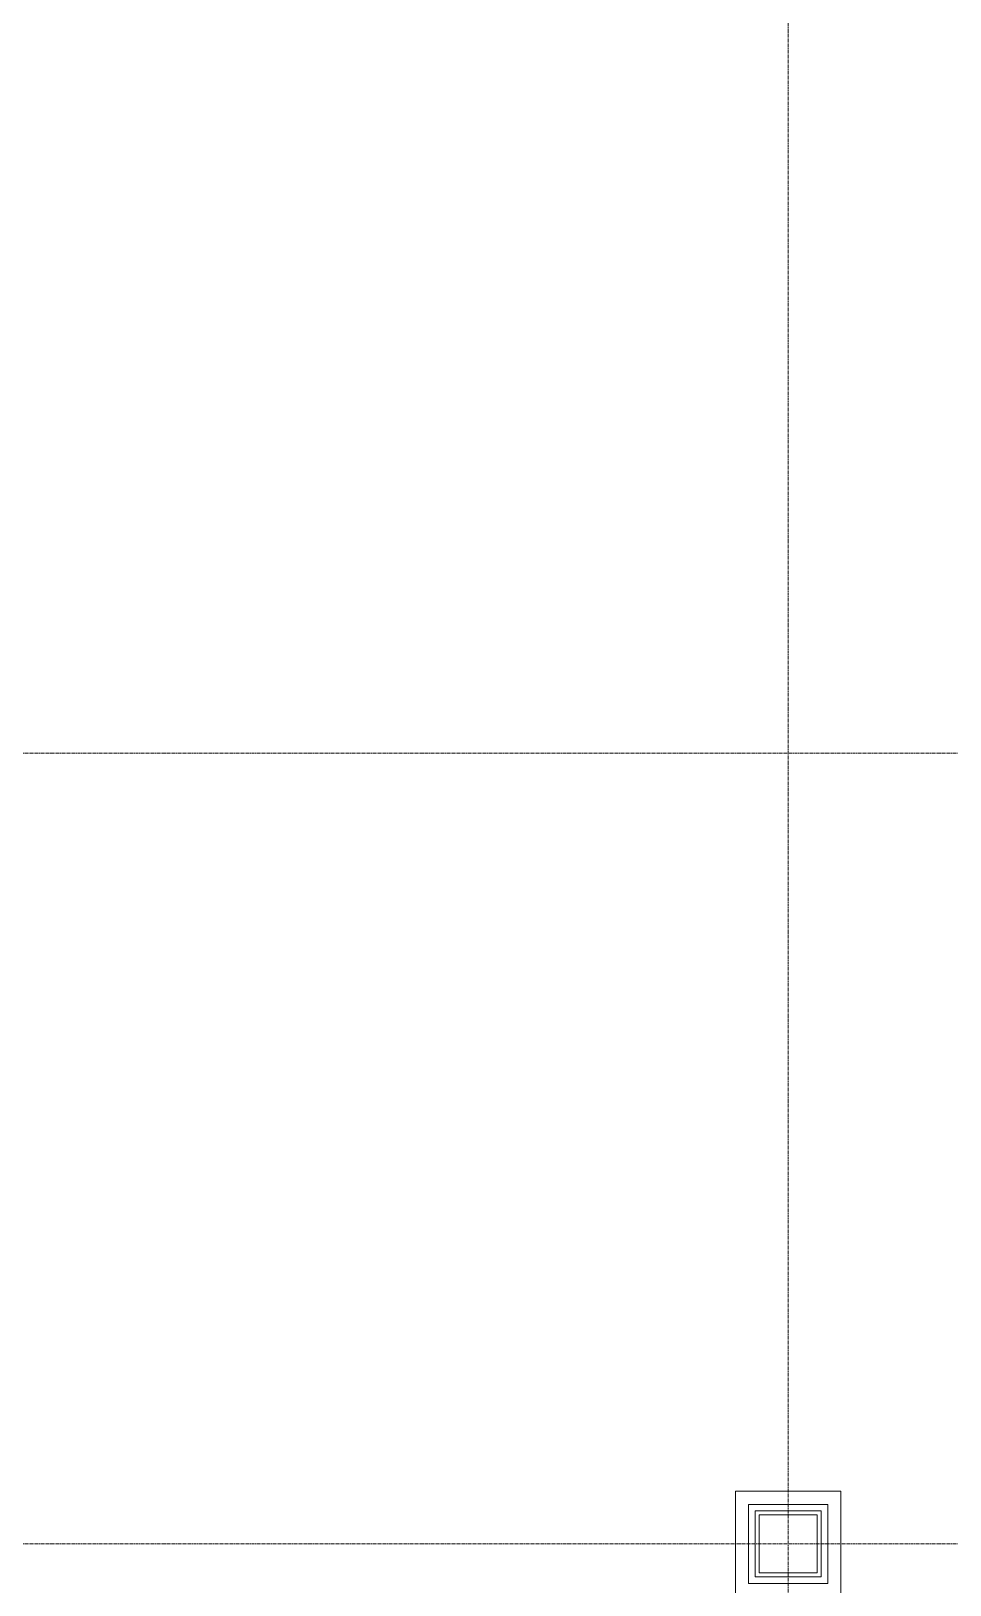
# Model space of a CAD drawing. Extents: x 73996 to 686888, y -9729 to 263202.
# Drawn here: x 520181 to 527153, y 198891 to 210683 of the extents above; entities that cross this region are included whole.
import ezdxf

# ---------------------------------------------------------------- set-up
doc = ezdxf.new("R2010")
doc.units = 0
doc.header["$LTSCALE"] = 20
doc.linetypes.add('Data Center Layout_L20$0$CENTER', pattern=[2, 1.25, -0.25, 0.25, -0.25])
doc.layers.add('Data Center Layout_L20$0$ARC', color=252, linetype='Continuous', lineweight=0)
doc.layers.add('Data Center Layout_L20$0$H-SIN', color=252, linetype='Data Center Layout_L20$0$CENTER', lineweight=9)

# ---------------------------------------------------------------- blocks, each defined once
blk = doc.blocks.new('Data Center Layout_L20$0$A$C80dc7663')
at = {"layer": 'Data Center Layout_L20$0$ARC'}
for points in [[(568340.24, 166105.59), (568340.24, 165645.59), (567540.24, 165645.59), (567540.24, 166445.59)], [(567540.24, 166445.59), (568340.24, 166445.59), (568340.24, 166105.59)]]:
    blk.add_lwpolyline(points, dxfattribs=at)
for points in [[(567640.24, 166345.59), (568240.24, 166345.59), (568240.24, 165745.59), (567640.24, 165745.59)], [(567690.24, 165795.59), (567690.24, 166295.59), (568190.24, 166295.59), (568190.24, 165795.59)], [(567720.24, 165825.59), (567720.24, 166265.59), (568160.24, 166265.59), (568160.24, 165825.59)]]:
    blk.add_lwpolyline(points, close=True, dxfattribs=at)
at = {"layer": 'Data Center Layout_L20$0$H-SIN'}
for p, q in [((567940.24, 124521.53), (567940.24, 230045.59)), ((294307.41, 172045.59), (588940.24, 172045.59)), ((294307.41, 166045.59), (588940.24, 166045.59))]:
    blk.add_line(p, q, dxfattribs=at)
blk = doc.blocks.new('Data Center Layout_L20')
blk.add_blockref('Data Center Layout_L20$0$A$C80dc7663', (-42015, 33157))

msp = doc.modelspace()

# ---------------------------------------------------------------- block references
msp.add_blockref('Data Center Layout_L20', (0, 0))

doc.saveas('drawing.dxf')
